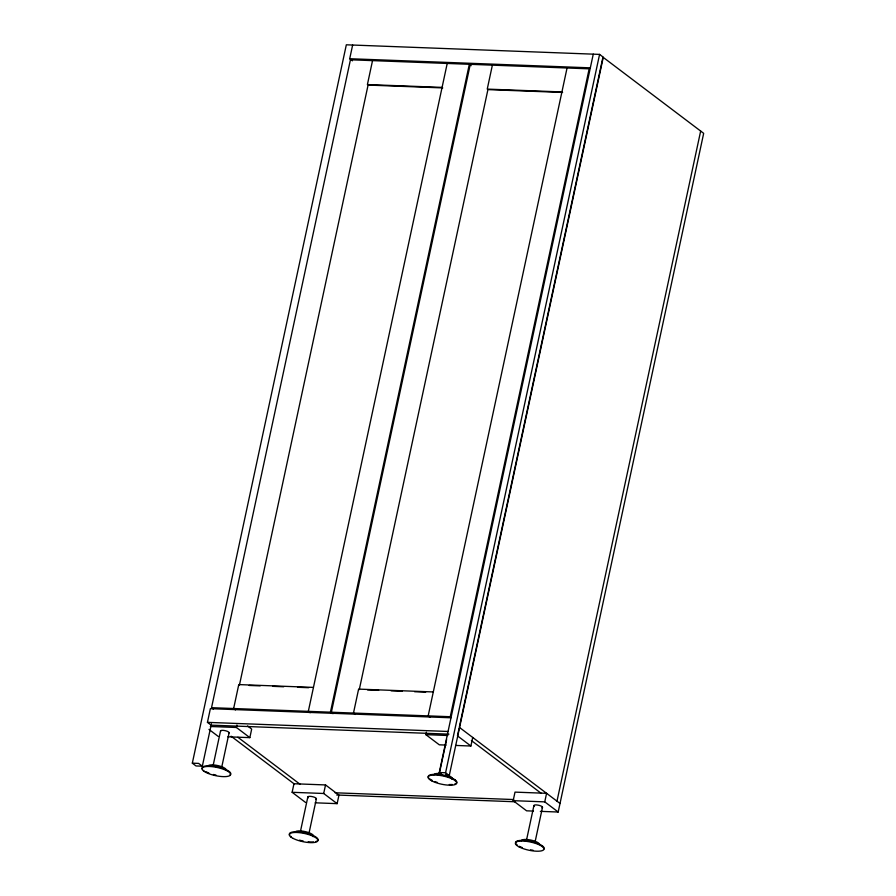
<?xml version="1.0" encoding="UTF-8"?>
<svg xmlns="http://www.w3.org/2000/svg" width="896" height="896" viewBox="0 0 896 896"><rect width="100%" height="100%" fill="white"/><g stroke="black" fill="none" stroke-linecap="round" stroke-linejoin="round"><path stroke-width="1.34" d="M211.422 723.778L202.328 766.192L196.011 765.957L192.326 763.168L346.326 44.8L599.581 54.398L603.277 57.187L449.266 775.555L442.949 775.309L439.264 772.52L593.264 54.152M448.952 734.16L211.131 725.144L207.435 722.355L210.37 708.669L450.99 717.786M352.475 60.816L349.709 58.722L352.643 45.035M213.382 709.083L211.534 707.683L350.437 59.786L469.325 64.288L471.173 65.688M203.672 771.075L203.818 770.414M213.035 765.934L220.528 731.013M372.534 60.626L367.405 84.571L442.086 87.394M221.626 767.637L229.107 732.726M239.445 685.082L368.077 85.075L442.758 87.909M247.542 725.962L251.675 729.086L249.85 737.643L236.421 727.485L236.936 725.043M447.216 63.448L308.325 711.346L310.173 712.746M305.558 802.446L292.13 792.299L293.966 783.742L325.539 784.941L338.968 795.099L337.131 803.645L315.168 802.816M290.965 837.077L291.11 836.416M300.619 830.592L307.821 797.014M332.27 713.586L330.434 712.186L469.325 64.288M331.374 712.219L470.277 64.322L589.165 68.835L450.262 716.722L331.374 712.219L333.222 713.619M308.907 833.65L316.4 798.728M337.131 803.645L323.702 793.486L325.539 784.941M492.374 65.162L487.245 89.107L561.926 91.941M359.285 689.618L487.917 89.611L562.598 92.445M567.056 67.995L428.165 715.893L430.013 717.282M446.174 745.08L439.309 744.822L425.88 734.664L426.406 732.222M439.421 773.158L446.622 739.581M449.266 775.555L445.581 772.766L599.581 54.398M459.032 728.526L457.464 735.862L470.893 746.021L472.718 737.464M455.034 780.595L455.179 779.934M533.467 811.082L526.602 810.824L513.173 800.666L515.01 792.12L546.582 793.318L544.757 801.864L558.186 812.022L703.674 133.336L602.952 57.176L459.29 727.306L560.011 803.466M526.422 840.504L533.915 805.582M535.013 842.218L542.494 807.296M542.326 846.597L542.472 845.936M556.987 801.181L700.661 131.051M349.709 58.722L590.33 67.838M313.454 687.4L238.773 684.578L233.643 708.523L235.491 709.912M433.294 691.947L358.613 689.114L353.483 713.059L355.331 714.459M249.133 685.451L260.187 685.866M272.642 686.336L283.707 686.762M297.528 687.277L308.594 687.702M367.584 689.931L378.65 690.357M391.093 690.827L402.158 691.242M414.602 691.723L425.667 692.138M211.534 707.683L330.434 712.186M207.435 722.355L448.056 731.472M210.325 726.499L236.421 727.485M425.88 734.664L447.854 735.493M227.875 736.803L249.85 737.643M455.784 745.438L470.893 746.021M192.326 763.168L198.632 763.403L202.328 766.192M439.264 772.52L445.581 772.766M335.07 792.781L513.722 799.546M292.13 792.299L323.702 793.486M513.173 800.666L544.757 801.864M336.706 795.01L515.357 801.774M540.333 811.35L558.186 812.022M471.374 740.522L541.318 793.419M237.888 737.262L300.059 784.269M231.101 736.21L294.381 784.056M208.97 729.411L218.266 736.445M541.901 807.811A4.379 1.254 12.1 0 0 541.632 806.344A4.379 1.254 12.1 0 0 537.141 805L536.099 804.91A4.379 1.254 12.1 0 0 534.464 806.333M533.053 850.248A14.605 4.166 12.1 0 1 530.578 849.856M522.256 847.582A14.605 4.166 12.1 0 1 519.378 846.317M517.205 844.984A14.605 4.166 12.1 0 1 515.894 843.685M515.547 842.509A14.605 4.166 12.1 0 1 532.202 841.725A14.605 4.166 12.1 0 1 543.514 849.386M521.282 840.818A9.341 2.666 12.1 0 1 530.746 840.045A9.341 2.666 12.1 0 1 539.582 844.592M315.795 799.254A4.379 1.254 12.1 0 0 315.538 797.787A4.379 1.254 12.1 0 0 311.046 796.432L310.005 796.354A4.379 1.254 12.1 0 0 308.37 797.765M289.8 835.117A14.605 4.166 12.1 0 1 306.107 833.157A14.605 4.166 12.1 0 1 315.874 841.534M313.499 841.926A14.605 4.166 12.1 0 1 308.157 841.814M303.24 841.053A14.605 4.166 12.1 0 1 299.555 840.146M295.187 832.25A9.341 2.666 12.1 0 1 305.85 831.746A9.341 2.666 12.1 0 1 313.085 836.651M220.662 731.371A4.379 1.254 12.1 0 1 222.712 730.341L223.754 730.419A4.379 1.254 12.1 0 1 228.95 733.029M215.947 775.051A14.605 4.166 12.1 0 1 213.472 774.469M208.869 773.013A14.605 4.166 12.1 0 1 205.99 771.736M202.507 769.115A14.605 4.166 12.1 0 1 216.955 766.73A14.605 4.166 12.1 0 1 230.126 774.816M208.286 765.621A9.341 2.666 12.1 0 1 218.557 765.733A9.341 2.666 12.1 0 1 226.184 770.022M428.613 777.683A14.605 4.166 12.1 0 1 444.909 775.723A14.605 4.166 12.1 0 1 454.675 784.09M452.301 784.482A14.605 4.166 12.1 0 1 449.266 784.538M437.192 782.354A14.605 4.166 12.1 0 1 434.963 781.581M432.085 780.304A14.605 4.166 12.1 0 1 429.912 778.982M433.989 774.805A9.341 2.666 12.1 0 1 441.078 773.64M445.816 774.614A9.341 2.666 12.1 0 1 451.886 779.206M519.232 846.978A14.605 4.166 12.1 0 0 543.379 850.046A14.605 4.166 12.1 0 0 526.478 841.344A14.605 4.166 12.1 0 0 519.232 846.978M293.138 838.41A14.605 4.166 12.1 0 0 317.285 841.49A14.605 4.166 12.1 0 0 300.384 832.776A14.605 4.166 12.1 0 0 293.138 838.41M205.845 772.397A14.605 4.166 12.1 0 0 229.992 775.477A14.605 4.166 12.1 0 0 213.091 766.774A14.605 4.166 12.1 0 0 205.845 772.397M431.939 780.965A14.605 4.166 12.1 0 0 456.086 784.045A14.605 4.166 12.1 0 0 439.186 775.331A14.605 4.166 12.1 0 0 431.939 780.965"/></g></svg>
